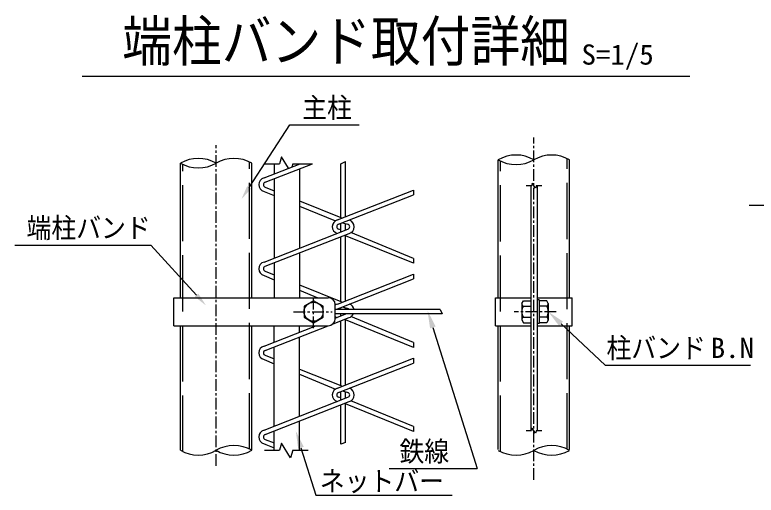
# Model space of a CAD drawing. Units: millimetres, scale not verified, with parts at other scales. Extents: x -4425 to 4425, y -3150 to 3150.
# Drawn here: x 678 to 2264, y 205 to 1234 of the extents above; entities that cross this region are included whole.
import ezdxf
from ezdxf.enums import TextEntityAlignment as Align

# ---------------------------------------------------------------- set-up
doc = ezdxf.new("R2010")
doc.units = ezdxf.units.MM
doc.header["$LTSCALE"] = 20
doc.linetypes.add('DASHED', pattern=[7.5, 6, -1.5])
doc.linetypes.add('USER1', pattern=[2, 1.25, -0.25, 0.25, -0.25])
for name, color, linetype, lineweight in [('0-0_SUNPOU', 1, 'Continuous', 25), ('0-2_KOUZOU', 7, 'Continuous', 25), ('0-4_AMI', 3, 'Continuous', 25), ('0-5_BUHIN', 7, 'Continuous', 25), ('0-6_BOLT', 3, 'Continuous', 25)]:
    doc.layers.add(name, color=color, linetype=linetype, lineweight=lineweight)
doc.styles.add('ＭＳ ゴシック', font='')
doc.styles.get('ＭＳ ゴシック').set_extended_font_data('MS Gothic')

msp = doc.modelspace()

# ---------------------------------------------------------------- linework, layer by layer
at = {"layer": '0-0_SUNPOU'}
for p, q in [((821.72, 1102.15), (2121.68, 1102.15)), ((1179.07, 864.14), (1266.24, 998.06)), ((1266.24, 998.06), (1414.79, 998.06)), ((2248.72, 826.15), (2503.96, 826.15)), ((678.02, 740.87), (969.07, 740.87)), ((1066.73, 633.59), (969.07, 740.87)), ((1846.29, 572.46), (1940.58, 483.79)), ((1572.1, 564.43), (1667.14, 262.44)), ((1940.58, 483.79), (2251.51, 483.79)), ((1290.11, 307.04), (1322.1, 205.38)), ((1478.86, 262.44), (1667.14, 262.44)), ((1322.1, 205.38), (1613.75, 205.38))]:
    msp.add_line(p, q, dxfattribs=at)
for points in [[(1183.26, 861.41), (1162.71, 839), (1174.88, 866.87)], [(1070.42, 636.96), (1086.92, 611.41), (1063.03, 630.23)], [(1566.13, 562.55), (1560.84, 600.2), (1578.06, 566.3)], [(1850.58, 577.01), (1818.98, 598.15), (1842.01, 567.91)], [(1284.14, 305.17), (1278.85, 342.81), (1296.07, 308.92)]]:
    msp.add_solid(points, dxfattribs=at)
at = {"layer": '0-2_KOUZOU', "color": 1, "linetype": 'USER1'}
for p, q in [((1788.23, 238.38), (1788.23, 971.39)), ((1108.48, 268.48), (1108.48, 954.76)), ((1317.04, 562.88), (1317.04, 633.12))]:
    msp.add_line(p, q, dxfattribs=at)
at = {"layer": '0-2_KOUZOU'}
for p, q in [((1712.03, 628.15), (1712.03, 923.33)), ((1864.43, 628.15), (1864.43, 923.33)), ((1032.28, 628.15), (1032.28, 916.11)), ((1184.68, 628.15), (1184.68, 916.11)), ((1211.89, 914.84), (1244.4, 914.84)), ((1232.95, 914.84), (1232.95, 893.14)), ((1272.89, 914.84), (1270.53, 907.89)), ((1272.89, 914.84), (1314.38, 914.84)), ((1286.91, 914.84), (1286.91, 914.32)), ((1286.91, 904.06), (1286.91, 734.32)), ((1232.95, 882.88), (1232.95, 713.14)), ((1286.91, 724.06), (1286.91, 628.15)), ((1232.95, 702.89), (1232.95, 628.15)), ((1032.28, 301.45), (1032.28, 568.15)), ((1184.68, 301.45), (1184.68, 568.15)), ((1232.95, 533.14), (1232.95, 568.15)), ((1286.91, 554.32), (1286.91, 568.15)), ((1712.03, 303.04), (1712.03, 568.15)), ((1864.43, 303.04), (1864.43, 568.15)), ((1286.91, 374.32), (1286.91, 544.06)), ((1232.95, 353.14), (1232.95, 522.89)), ((1286.91, 301.45), (1286.91, 364.06)), ((1232.95, 301.45), (1232.95, 342.88)), ((1211.89, 301.45), (1244.4, 301.45)), ((1272.89, 301.45), (1305.13, 301.45))]:
    msp.add_line(p, q, dxfattribs=at)
at = {"layer": '0-2_KOUZOU', "color": 3, "linetype": 'DASHED'}
for p, q in [((1716.83, 298.67), (1716.83, 920.79)), ((1859.63, 303.76), (1859.63, 925.88)), ((1037.08, 298.9), (1037.08, 913.57)), ((1179.88, 304), (1179.88, 918.66))]:
    msp.add_line(p, q, dxfattribs=at)
at = {"layer": '0-2_KOUZOU', "color": 3}
for p, q in [((1771.9, 868.14), (1783.51, 868.14)), ((1793.69, 868.14), (1805.2, 868.14)), ((1771.69, 343.57), (1783.3, 343.57)), ((1793.47, 343.57), (1804.98, 343.57))]:
    msp.add_line(p, q, dxfattribs=at)
at = {"layer": '0-2_KOUZOU'}
for points in [[(1263.6, 905.17), (1248.25, 929.96), (1244.4, 914.84)], [(1272.89, 301.45), (1267.49, 285.5), (1248.25, 316.57), (1244.4, 301.45)]]:
    msp.add_lwpolyline(points, dxfattribs=at)
at = {"layer": '0-2_KOUZOU', "color": 3}
for points in [[(1793.69, 868.14), (1791.76, 862.45), (1784.89, 873.54), (1783.51, 868.14)], [(1793.47, 343.57), (1791.54, 337.87), (1784.67, 348.97), (1783.3, 343.57)]]:
    msp.add_lwpolyline(points, dxfattribs=at)
at = {"layer": '0-2_KOUZOU'}
for centre, start, end in [((1070.38, 850.12), 60, 120), ((1146.58, 850.12), 60, 120), ((1750.13, 857.34), 60, 120), ((1750.13, 989.33), 240, 300), ((1826.33, 857.34), 60, 120), ((1070.38, 982.11), 240, 300), ((1070.38, 367.44), 240, 300), ((1146.58, 235.46), 60, 120), ((1146.58, 367.44), 240, 300), ((1826.33, 235.22), 60, 120), ((1750.13, 367.21), 240, 300), ((1826.33, 367.21), 240, 300)]:
    msp.add_arc(centre, 76.2, start, end, dxfattribs=at)
at = {"layer": '0-4_AMI'}
for p, q in [((1211.04, 884.54), (1288.24, 914.84)), ((1213.61, 875.29), (1314.38, 914.84)), ((1375.63, 914.84), (1385.23, 919.64)), ((1375.63, 799.92), (1375.63, 914.84)), ((1385.23, 801.3), (1385.23, 919.64)), ((1213.61, 864.89), (1232.95, 857.13)), ((1368.02, 794.54), (1531.04, 858.52)), ((1531.04, 858.52), (1531.04, 848.27)), ((1211.04, 855.64), (1232.95, 846.6)), ((1370.59, 785.29), (1531.04, 848.27)), ((1286.98, 835.47), (1378.64, 798.71)), ((1286.98, 824.33), (1363.82, 792.64)), ((1375.63, 769.14), (1375.63, 786.7)), ((1378.75, 788.5), (1390.28, 785.29)), ((1385.23, 773.49), (1385.23, 786.7)), ((1211.04, 704.54), (1390.28, 774.89)), ((1213.61, 695.29), (1392.85, 765.64)), ((1375.63, 773.49), (1370.59, 774.89)), ((1385.23, 621.3), (1385.23, 762.65)), ((1531.04, 712.29), (1397.05, 767.54)), ((1375.63, 619.92), (1375.63, 758.88)), ((1531.04, 701.85), (1385.23, 760.86)), ((1531.04, 712.29), (1531.04, 701.85)), ((1213.61, 684.89), (1232.95, 677.13)), ((1211.04, 675.64), (1232.95, 666.6)), ((1368.02, 614.54), (1531.04, 678.52)), ((1370.59, 605.29), (1531.04, 668.27)), ((1531.04, 678.52), (1531.04, 668.27)), ((1286.97, 655.47), (1378.64, 618.71)), ((1286.97, 644.33), (1326.21, 628.15)), ((1363.42, 612.81), (1363.82, 612.64)), ((1587.72, 602.95), (1363.42, 602.95)), ((1375.63, 602.95), (1375.63, 606.7)), ((1378.75, 608.5), (1390.28, 605.29)), ((1385.23, 602.95), (1385.23, 606.7)), ((1587.72, 602.95), (1592.2, 593.35)), ((1592.2, 593.35), (1363.42, 593.35)), ((1363.42, 584.34), (1386.36, 593.35)), ((1375.63, 589.14), (1375.63, 593.35)), ((1531.04, 532.29), (1397.05, 587.54)), ((1358.71, 572.24), (1392.85, 585.64)), ((1375.63, 439.92), (1375.63, 578.88)), ((1385.23, 441.3), (1385.23, 582.65)), ((1531.04, 521.85), (1385.23, 580.86)), ((1211.04, 524.54), (1322.15, 568.15)), ((1213.61, 515.29), (1348.29, 568.15)), ((1531.04, 532.29), (1531.04, 521.85)), ((1211.04, 495.64), (1232.95, 486.6)), ((1213.61, 504.89), (1232.95, 497.13)), ((1368.02, 434.54), (1531.04, 498.52)), ((1531.04, 498.52), (1531.04, 488.27)), ((1370.59, 425.29), (1531.04, 488.27)), ((1286.96, 475.47), (1378.64, 438.71)), ((1286.96, 464.33), (1363.82, 432.64)), ((1378.75, 428.5), (1390.28, 425.29)), ((1211.04, 344.54), (1390.28, 414.89)), ((1375.63, 413.49), (1370.59, 414.89)), ((1375.63, 409.14), (1375.63, 427.27)), ((1385.23, 412.91), (1385.23, 426.7)), ((1213.61, 335.29), (1392.85, 405.64)), ((1375.63, 314.39), (1375.63, 398.88)), ((1385.23, 318.02), (1385.23, 402.65)), ((1531.04, 341.85), (1385.23, 400.86)), ((1531.04, 352.29), (1397.05, 407.54)), ((1531.04, 352.29), (1531.04, 341.85)), ((1213.61, 324.89), (1232.95, 317.13)), ((1385.23, 318.02), (1375.63, 314.39)), ((1211.04, 315.64), (1214.07, 314.39)), ((1211.04, 315.64), (1232.95, 306.6))]:
    msp.add_line(p, q, dxfattribs=at)
for centre, radius, start, end in [((1215.05, 870.09), 15, 105.52411, 254.47589), ((1215.05, 870.09), 5.4, 105.52411, 254.47589), ((1372.03, 780.09), 15, 105.52411, 251.53809), ((1388.83, 780.09), 15, 285.52411, 71.5381), ((1372.03, 780.09), 5.4, 105.52411, 254.47589), ((1388.83, 780.09), 5.4, 285.52411, 74.47589), ((1215.05, 690.09), 15, 105.52411, 254.47589), ((1215.05, 690.09), 5.4, 105.52411, 254.47589), ((1372.03, 600.09), 15, 105.52411, 125.0714), ((1372.03, 600.09), 5.4, 105.52411, 148.03466), ((1388.83, 600.09), 5.4, 31.96534, 74.47589), ((1388.83, 600.09), 15, 10.987, 71.5381), ((1372.03, 600.09), 15, 234.9286, 251.53809), ((1388.83, 600.09), 15, 285.52411, 333.29392), ((1215.05, 510.09), 15, 105.52411, 254.47589), ((1215.05, 510.09), 5.4, 105.52411, 254.47589), ((1372.03, 420.09), 15, 105.52411, 251.53809), ((1388.83, 420.09), 15, 285.52411, 71.5381), ((1372.03, 420.09), 5.4, 105.52411, 254.47589), ((1388.83, 420.09), 5.4, 285.52411, 74.47589), ((1215.05, 330.09), 15, 105.52411, 254.47589), ((1215.05, 330.09), 5.4, 105.52411, 254.47589)]:
    msp.add_arc(centre, radius, start, end, dxfattribs=at)
at = {"layer": '0-5_BUHIN', "color": 3}
for p, q in [((1781.48, 868.14), (1781.48, 343.57)), ((1794.98, 868.14), (1794.98, 343.57))]:
    msp.add_line(p, q, dxfattribs=at)
at = {"layer": '0-5_BUHIN'}
for p, q in [((1017.9, 568.15), (1017.9, 628.15)), ((1017.9, 628.15), (1348.42, 628.15)), ((1706.48, 628.15), (1781.48, 628.15)), ((1706.48, 568.15), (1706.48, 628.15)), ((1794.98, 628.15), (1869.97, 628.15)), ((1869.97, 568.15), (1869.97, 628.15)), ((1363.42, 583.15), (1363.42, 613.15)), ((1017.9, 568.15), (1348.42, 568.15)), ((1706.48, 568.15), (1781.48, 568.15)), ((1794.98, 568.15), (1869.97, 568.15))]:
    msp.add_line(p, q, dxfattribs=at)
at = {"layer": '0-5_BUHIN', "color": 1, "linetype": 'USER1'}
msp.add_line((1273.84, 598.15), (1356.97, 598.15), dxfattribs=at)
at = {"layer": '0-5_BUHIN'}
for centre, start, end in [((1348.42, 613.15), 0, 90), ((1348.42, 583.15), 270, 0)]:
    msp.add_arc(centre, 15, start, end, dxfattribs=at)
at = {"layer": '0-6_BOLT'}
for p, q in [((1794.98, 623.35), (1794.98, 572.95)), ((1799.78, 623.35), (1794.98, 623.35)), ((1799.78, 623.35), (1799.78, 572.95)), ((1815.58, 621.67), (1799.78, 621.67)), ((1818.98, 615.79), (1815.58, 621.67)), ((1765.67, 610.15), (1781.48, 610.15)), ((1815.58, 610.15), (1799.78, 610.15)), ((1818.98, 615.79), (1818.98, 580.51)), ((1765.67, 586.15), (1781.48, 586.15)), ((1799.78, 572.95), (1794.98, 572.95)), ((1815.58, 586.15), (1799.78, 586.15)), ((1815.58, 574.63), (1799.78, 574.63)), ((1818.98, 580.51), (1815.58, 574.63))]:
    msp.add_line(p, q, dxfattribs=at)
at = {"layer": '0-6_BOLT', "color": 1, "linetype": 'USER1'}
msp.add_line((1835.63, 598.15), (1746.33, 598.15), dxfattribs=at)
at = {"layer": '0-6_BOLT'}
msp.add_lwpolyline([(1317.04, 574.63), (1337.41, 586.39), (1337.41, 609.91), (1317.04, 621.67), (1296.67, 609.91), (1296.67, 586.39)], close=True, dxfattribs=at)
for points in [[(1762.28, 615.79), (1765.67, 621.67), (1781.48, 621.67)], [(1762.28, 615.79), (1762.28, 580.51), (1765.67, 574.63), (1781.48, 574.63)]]:
    msp.add_lwpolyline(points, dxfattribs=at)
msp.add_circle((1317.04, 598.15), 20.4, dxfattribs=at)
for centre, radius, start, end in [((1768.15, 615.48), 5.88, 177.032, 245.05701), ((1785.18, 598.15), 22.91, 148.40741, 211.59259), ((1813.1, 615.48), 5.88, 294.94299, 2.968), ((1796.07, 598.15), 22.91, 328.40741, 31.59259), ((1768.15, 580.81), 5.88, 114.94299, 182.968), ((1768.15, 580.81), 5.88, 177.032, 182.968), ((1813.1, 580.81), 5.88, 357.032, 65.05701)]:
    msp.add_arc(centre, radius, start, end, dxfattribs=at)

# ---------------------------------------------------------------- texts
at = {"layer": '0-0_SUNPOU', "color": 3, "style": 'ＭＳ ゴシック'}
for s, width, p in [('S=1/5', 1.05, (1890.09, 1114.01)), ('主柱', 0.9, (1292.75, 1000.23)), ('端柱バンド', 0.9, (703.09, 743.04)), ('柱バンド', 0.9, (1943.57, 485.97)), ('B.N', 1.05, (2166.37, 486.06)), ('鉄線', 0.9, (1500.71, 264.62)), ('ネットバー', 0.9, (1330.38, 200.93))]:
    msp.add_text(s, height=43.26, dxfattribs=dict(at, width=width)).set_placement(p, align=Align.BOTTOM_LEFT)
at = {"layer": '0-2_KOUZOU', "style": 'ＭＳ ゴシック', "width": 0.9}
msp.add_text('端柱バンド取付詳細', height=86.66, dxfattribs=at).set_placement((907.74, 1108.15), align=Align.BOTTOM_LEFT)

doc.saveas('drawing.dxf')
